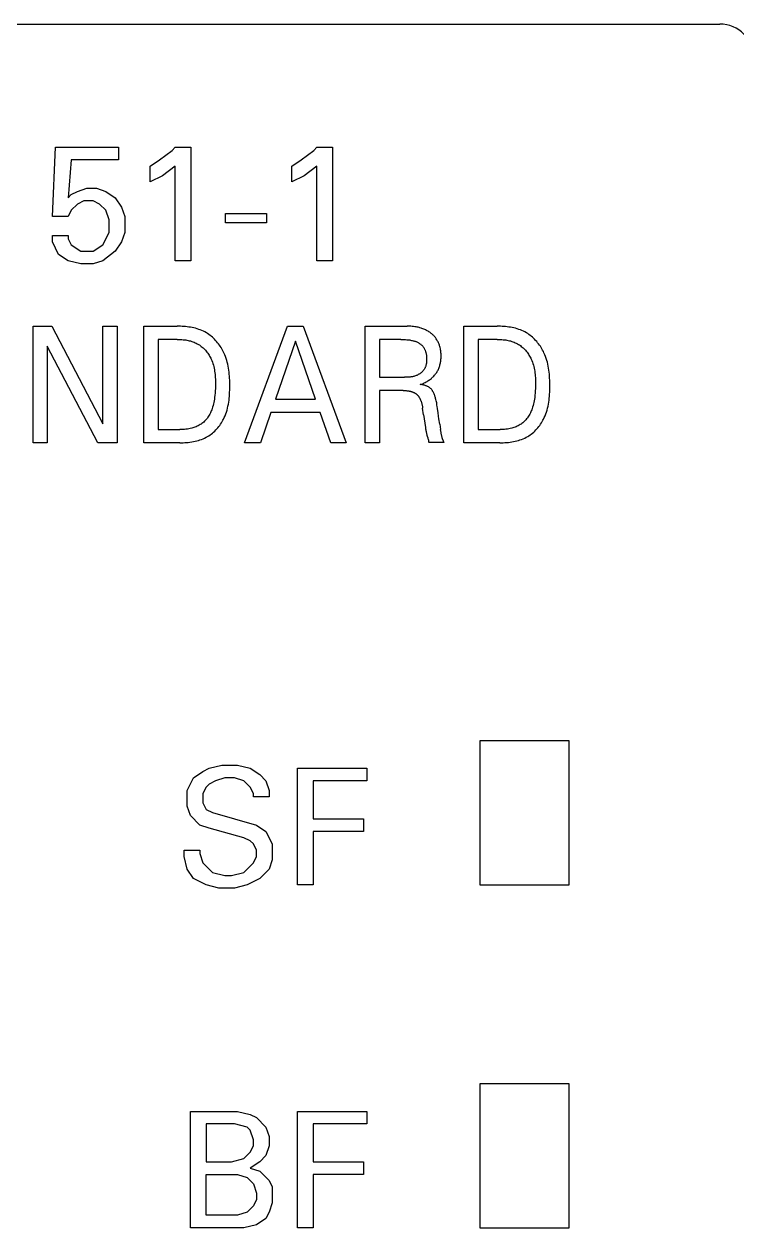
# Model space of a CAD drawing. Extents: x 10 to 879, y 6 to 221.
# Drawn here: x 622.99 to 630.59, y 180.8 to 193.62 of the extents above; entities that cross this region are included whole.
import ezdxf

# ---------------------------------------------------------------- set-up
doc = ezdxf.new("R2010")
doc.units = 0
doc.header["$LTSCALE"] = 5
doc.header["$MEASUREMENT"] = 0
doc.layers.get('0').update_dxf_attribs({"linetype": 'CONTINUOUS'})

msp = doc.modelspace()

# ---------------------------------------------------------------- linework, layer by layer
at = {"color": 7, "linetype": 'Continuous'}
for p, q in [((598.255, 193.624), (630.405, 193.624)), ((623.29, 191.573), (623.323, 192.312)), ((623.323, 192.312), (623.995, 192.312)), ((623.995, 192.312), (623.995, 192.177)), ((624.431, 192.177), (624.566, 192.278)), ((624.566, 192.278), (624.599, 192.312)), ((624.599, 192.312), (624.767, 192.312)), ((624.767, 192.312), (624.767, 191.103)), ((625.942, 192.177), (626.076, 192.278)), ((626.076, 192.278), (626.11, 192.312)), ((626.11, 192.312), (626.278, 192.312)), ((626.278, 192.312), (626.278, 191.103)), ((623.491, 192.177), (623.458, 191.774)), ((623.995, 192.177), (623.491, 192.177)), ((624.331, 192.11), (624.431, 192.177)), ((624.331, 191.942), (624.331, 192.11)), ((624.599, 192.11), (624.465, 192.009)), ((624.599, 191.103), (624.599, 192.11)), ((625.841, 192.11), (625.942, 192.177)), ((625.841, 191.942), (625.841, 192.11)), ((626.11, 192.11), (625.976, 192.009)), ((626.11, 191.103), (626.11, 192.11)), ((624.465, 192.009), (624.331, 191.942)), ((625.976, 192.009), (625.841, 191.942)), ((623.558, 191.842), (623.659, 191.875)), ((623.659, 191.875), (623.76, 191.875)), ((623.76, 191.875), (623.861, 191.842)), ((623.458, 191.774), (623.491, 191.808)), ((623.491, 191.808), (623.558, 191.842)), ((623.626, 191.741), (623.558, 191.707)), ((623.726, 191.741), (623.626, 191.741)), ((623.793, 191.707), (623.726, 191.741)), ((623.861, 191.842), (623.961, 191.774)), ((623.961, 191.774), (624.028, 191.674)), ((623.491, 191.64), (623.458, 191.573)), ((623.558, 191.707), (623.491, 191.64)), ((623.861, 191.64), (623.793, 191.707)), ((623.894, 191.539), (623.861, 191.64)), ((624.028, 191.674), (624.062, 191.573)), ((625.136, 191.506), (625.136, 191.607)), ((625.136, 191.607), (625.573, 191.607)), ((625.573, 191.607), (625.573, 191.506)), ((623.458, 191.573), (623.29, 191.573)), ((623.894, 191.405), (623.894, 191.539)), ((624.062, 191.573), (624.062, 191.405)), ((625.573, 191.506), (625.136, 191.506)), ((623.29, 191.304), (623.29, 191.372)), ((623.29, 191.372), (623.458, 191.372)), ((623.458, 191.372), (623.458, 191.338)), ((623.458, 191.338), (623.491, 191.271)), ((623.827, 191.271), (623.894, 191.405)), ((624.062, 191.405), (624.028, 191.304)), ((623.357, 191.17), (623.29, 191.304)), ((623.491, 191.271), (623.592, 191.204)), ((623.592, 191.204), (623.726, 191.204)), ((623.726, 191.204), (623.827, 191.271)), ((623.961, 191.204), (623.827, 191.103)), ((624.028, 191.304), (623.961, 191.204)), ((623.458, 191.103), (623.357, 191.17)), ((623.592, 191.069), (623.458, 191.103)), ((623.827, 191.103), (623.726, 191.069)), ((624.767, 191.103), (624.599, 191.103)), ((626.278, 191.103), (626.11, 191.103)), ((623.726, 191.069), (623.592, 191.069)), ((623.084, 189.164), (623.084, 190.406)), ((623.084, 190.406), (623.283, 190.406)), ((623.283, 190.406), (623.829, 189.364)), ((623.829, 189.364), (623.829, 190.406)), ((623.829, 190.406), (623.981, 190.406)), ((623.981, 190.406), (623.981, 189.164)), ((624.265, 189.164), (624.265, 190.406)), ((624.265, 190.406), (624.619, 190.406)), ((624.637, 190.406), (624.619, 190.406)), ((624.655, 190.405), (624.637, 190.406)), ((624.673, 190.404), (624.655, 190.405)), ((624.691, 190.403), (624.673, 190.404)), ((624.709, 190.402), (624.691, 190.403)), ((624.727, 190.4), (624.709, 190.402)), ((624.745, 190.397), (624.727, 190.4)), ((624.763, 190.394), (624.745, 190.397)), ((624.781, 190.391), (624.763, 190.394)), ((624.798, 190.387), (624.781, 190.391)), ((624.816, 190.383), (624.798, 190.387)), ((624.833, 190.378), (624.816, 190.383)), ((624.85, 190.372), (624.833, 190.378)), ((624.867, 190.366), (624.85, 190.372)), ((624.884, 190.359), (624.867, 190.366)), ((624.9, 190.352), (624.884, 190.359)), ((624.916, 190.344), (624.9, 190.352)), ((624.932, 190.335), (624.916, 190.344)), ((624.945, 190.327), (624.932, 190.335)), ((624.958, 190.318), (624.945, 190.327)), ((624.971, 190.308), (624.958, 190.318)), ((624.984, 190.298), (624.971, 190.308)), ((625.338, 189.164), (625.796, 190.406)), ((625.796, 190.406), (625.964, 190.406)), ((625.964, 190.406), (626.423, 189.164)), ((626.625, 189.164), (626.625, 190.406)), ((626.625, 190.406), (627.071, 190.406)), ((627.084, 190.406), (627.071, 190.406)), ((627.098, 190.405), (627.084, 190.406)), ((627.112, 190.405), (627.098, 190.405)), ((627.126, 190.403), (627.112, 190.405)), ((627.14, 190.402), (627.126, 190.403)), ((627.153, 190.4), (627.14, 190.402)), ((627.167, 190.398), (627.153, 190.4)), ((627.178, 190.396), (627.167, 190.398)), ((627.188, 190.394), (627.178, 190.396)), ((627.199, 190.391), (627.188, 190.394)), ((627.209, 190.388), (627.199, 190.391)), ((627.22, 190.385), (627.209, 190.388)), ((627.23, 190.382), (627.22, 190.385)), ((627.24, 190.378), (627.23, 190.382)), ((627.25, 190.374), (627.24, 190.378)), ((627.26, 190.37), (627.25, 190.374)), ((627.269, 190.366), (627.26, 190.37)), ((627.278, 190.361), (627.269, 190.366)), ((627.287, 190.357), (627.278, 190.361)), ((627.296, 190.352), (627.287, 190.357)), ((627.304, 190.346), (627.296, 190.352)), ((627.313, 190.341), (627.304, 190.346)), ((627.321, 190.335), (627.313, 190.341)), ((627.328, 190.329), (627.321, 190.335)), ((627.335, 190.323), (627.328, 190.329)), ((627.342, 190.317), (627.335, 190.323)), ((627.348, 190.311), (627.342, 190.317)), ((627.355, 190.305), (627.348, 190.311)), ((627.361, 190.298), (627.355, 190.305)), ((627.677, 189.164), (627.677, 190.406)), ((627.677, 190.406), (628.031, 190.406)), ((628.049, 190.406), (628.031, 190.406)), ((628.067, 190.405), (628.049, 190.406)), ((628.085, 190.404), (628.067, 190.405)), ((628.103, 190.403), (628.085, 190.404)), ((628.121, 190.402), (628.103, 190.403)), ((628.139, 190.4), (628.121, 190.402)), ((628.157, 190.397), (628.139, 190.4)), ((628.175, 190.394), (628.157, 190.397)), ((628.193, 190.391), (628.175, 190.394)), ((628.21, 190.387), (628.193, 190.391)), ((628.228, 190.383), (628.21, 190.387)), ((628.245, 190.378), (628.228, 190.383)), ((628.262, 190.372), (628.245, 190.378)), ((628.279, 190.366), (628.262, 190.372)), ((628.296, 190.359), (628.279, 190.366)), ((628.312, 190.352), (628.296, 190.359)), ((628.328, 190.344), (628.312, 190.352)), ((628.343, 190.335), (628.328, 190.344)), ((628.357, 190.327), (628.343, 190.335)), ((628.37, 190.318), (628.357, 190.327)), ((628.383, 190.308), (628.37, 190.318)), ((628.395, 190.298), (628.383, 190.308)), ((623.236, 190.194), (623.236, 189.164)), ((623.776, 189.164), (623.236, 190.194)), ((624.418, 190.265), (624.418, 189.305)), ((624.619, 190.265), (624.418, 190.265)), ((624.619, 190.265), (624.632, 190.265)), ((624.632, 190.265), (624.645, 190.265)), ((624.645, 190.265), (624.658, 190.264)), ((624.658, 190.264), (624.671, 190.263)), ((624.671, 190.263), (624.685, 190.262)), ((624.685, 190.262), (624.698, 190.26)), ((624.698, 190.26), (624.711, 190.259)), ((624.711, 190.259), (624.724, 190.256)), ((624.724, 190.256), (624.737, 190.254)), ((624.737, 190.254), (624.75, 190.251)), ((624.75, 190.251), (624.763, 190.248)), ((624.763, 190.248), (624.775, 190.244)), ((624.775, 190.244), (624.788, 190.24)), ((624.788, 190.24), (624.8, 190.235)), ((624.8, 190.235), (624.812, 190.23)), ((624.812, 190.23), (624.824, 190.225)), ((624.824, 190.225), (624.835, 190.219)), ((624.835, 190.219), (624.847, 190.212)), ((624.847, 190.212), (624.857, 190.206)), ((624.857, 190.206), (624.867, 190.199)), ((624.867, 190.199), (624.877, 190.191)), ((624.877, 190.191), (624.887, 190.183)), ((624.887, 190.183), (624.896, 190.175)), ((624.896, 190.175), (624.905, 190.167)), ((624.996, 190.288), (624.984, 190.298)), ((625.008, 190.277), (624.996, 190.288)), ((625.019, 190.266), (625.008, 190.277)), ((625.03, 190.255), (625.019, 190.266)), ((625.041, 190.243), (625.03, 190.255)), ((625.051, 190.23), (625.041, 190.243)), ((625.061, 190.218), (625.051, 190.23)), ((625.071, 190.205), (625.061, 190.218)), ((625.08, 190.192), (625.071, 190.205)), ((625.089, 190.178), (625.08, 190.192)), ((625.097, 190.164), (625.089, 190.178)), ((625.881, 190.246), (625.667, 189.629)), ((626.096, 189.629), (625.881, 190.246)), ((626.778, 190.265), (626.778, 189.861)), ((627.004, 190.265), (626.778, 190.265)), ((627.004, 190.265), (627.017, 190.265)), ((627.017, 190.265), (627.03, 190.265)), ((627.03, 190.265), (627.043, 190.264)), ((627.043, 190.264), (627.056, 190.263)), ((627.056, 190.263), (627.069, 190.262)), ((627.069, 190.262), (627.082, 190.261)), ((627.082, 190.261), (627.091, 190.26)), ((627.091, 190.26), (627.1, 190.259)), ((627.1, 190.259), (627.109, 190.257)), ((627.109, 190.257), (627.118, 190.255)), ((627.118, 190.255), (627.127, 190.254)), ((627.127, 190.254), (627.136, 190.251)), ((627.136, 190.251), (627.145, 190.249)), ((627.145, 190.249), (627.152, 190.247)), ((627.152, 190.247), (627.158, 190.245)), ((627.158, 190.245), (627.164, 190.243)), ((627.164, 190.243), (627.17, 190.241)), ((627.17, 190.241), (627.176, 190.238)), ((627.176, 190.238), (627.182, 190.235)), ((627.182, 190.235), (627.188, 190.232)), ((627.188, 190.232), (627.194, 190.229)), ((627.194, 190.229), (627.199, 190.226)), ((627.199, 190.226), (627.204, 190.223)), ((627.204, 190.223), (627.209, 190.219)), ((627.209, 190.219), (627.213, 190.216)), ((627.213, 190.216), (627.218, 190.212)), ((627.218, 190.212), (627.222, 190.208)), ((627.222, 190.208), (627.227, 190.205)), ((627.227, 190.205), (627.231, 190.2)), ((627.231, 190.2), (627.235, 190.196)), ((627.235, 190.196), (627.238, 190.192)), ((627.238, 190.192), (627.242, 190.187)), ((627.242, 190.187), (627.246, 190.182)), ((627.246, 190.182), (627.249, 190.177)), ((627.249, 190.177), (627.252, 190.172)), ((627.367, 190.292), (627.361, 190.298)), ((627.373, 190.285), (627.367, 190.292)), ((627.378, 190.277), (627.373, 190.285)), ((627.383, 190.27), (627.378, 190.277)), ((627.388, 190.262), (627.383, 190.27)), ((627.393, 190.255), (627.388, 190.262)), ((627.397, 190.247), (627.393, 190.255)), ((627.402, 190.239), (627.397, 190.247)), ((627.406, 190.23), (627.402, 190.239)), ((627.409, 190.222), (627.406, 190.23)), ((627.412, 190.213), (627.409, 190.222)), ((627.416, 190.205), (627.412, 190.213)), ((627.418, 190.196), (627.416, 190.205)), ((627.421, 190.188), (627.418, 190.196)), ((627.424, 190.177), (627.421, 190.188)), ((627.426, 190.166), (627.424, 190.177)), ((627.83, 190.265), (627.83, 189.305)), ((628.031, 190.265), (627.83, 190.265)), ((628.031, 190.265), (628.044, 190.265)), ((628.044, 190.265), (628.057, 190.265)), ((628.057, 190.265), (628.07, 190.264)), ((628.07, 190.264), (628.083, 190.263)), ((628.083, 190.263), (628.096, 190.262)), ((628.096, 190.262), (628.11, 190.26)), ((628.11, 190.26), (628.123, 190.259)), ((628.123, 190.259), (628.136, 190.256)), ((628.136, 190.256), (628.149, 190.254)), ((628.149, 190.254), (628.162, 190.251)), ((628.162, 190.251), (628.174, 190.248)), ((628.174, 190.248), (628.187, 190.244)), ((628.187, 190.244), (628.199, 190.24)), ((628.199, 190.24), (628.212, 190.235)), ((628.212, 190.235), (628.224, 190.23)), ((628.224, 190.23), (628.235, 190.225)), ((628.235, 190.225), (628.247, 190.219)), ((628.247, 190.219), (628.258, 190.212)), ((628.258, 190.212), (628.269, 190.206)), ((628.269, 190.206), (628.279, 190.199)), ((628.279, 190.199), (628.289, 190.191)), ((628.289, 190.191), (628.299, 190.183)), ((628.299, 190.183), (628.308, 190.175)), ((628.308, 190.175), (628.317, 190.167)), ((628.407, 190.288), (628.395, 190.298)), ((628.419, 190.277), (628.407, 190.288)), ((628.431, 190.266), (628.419, 190.277)), ((628.442, 190.255), (628.431, 190.266)), ((628.453, 190.243), (628.442, 190.255)), ((628.463, 190.23), (628.453, 190.243)), ((628.473, 190.218), (628.463, 190.23)), ((628.482, 190.205), (628.473, 190.218)), ((628.492, 190.192), (628.482, 190.205)), ((628.5, 190.178), (628.492, 190.192)), ((628.509, 190.164), (628.5, 190.178)), ((624.905, 190.167), (624.914, 190.158)), ((624.914, 190.158), (624.922, 190.149)), ((624.922, 190.149), (624.93, 190.139)), ((624.93, 190.139), (624.938, 190.129)), ((624.938, 190.129), (624.946, 190.119)), ((624.946, 190.119), (624.953, 190.109)), ((624.953, 190.109), (624.96, 190.098)), ((624.96, 190.098), (624.966, 190.087)), ((624.966, 190.087), (624.972, 190.077)), ((624.972, 190.077), (624.978, 190.065)), ((624.978, 190.065), (624.983, 190.054)), ((624.983, 190.054), (624.99, 190.039)), ((625.105, 190.15), (625.097, 190.164)), ((625.112, 190.136), (625.105, 190.15)), ((625.119, 190.122), (625.112, 190.136)), ((625.128, 190.102), (625.119, 190.122)), ((625.136, 190.083), (625.128, 190.102)), ((625.143, 190.063), (625.136, 190.083)), ((625.149, 190.042), (625.143, 190.063)), ((627.252, 190.172), (627.255, 190.167)), ((627.255, 190.167), (627.258, 190.162)), ((627.258, 190.162), (627.26, 190.156)), ((627.26, 190.156), (627.263, 190.151)), ((627.263, 190.151), (627.265, 190.145)), ((627.265, 190.145), (627.267, 190.14)), ((627.267, 190.14), (627.269, 190.134)), ((627.269, 190.134), (627.271, 190.128)), ((627.271, 190.128), (627.273, 190.121)), ((627.273, 190.121), (627.275, 190.114)), ((627.275, 190.114), (627.276, 190.106)), ((627.276, 190.106), (627.277, 190.099)), ((627.277, 190.099), (627.278, 190.091)), ((627.278, 190.091), (627.279, 190.084)), ((627.279, 190.084), (627.28, 190.076)), ((627.28, 190.076), (627.28, 190.068)), ((627.28, 190.068), (627.28, 190.061)), ((627.28, 190.061), (627.28, 190.053)), ((627.28, 190.053), (627.28, 190.047)), ((627.428, 190.155), (627.426, 190.166)), ((627.43, 190.143), (627.428, 190.155)), ((627.431, 190.132), (627.43, 190.143)), ((627.432, 190.121), (627.431, 190.132)), ((627.431, 190.045), (627.432, 190.056)), ((627.433, 190.11), (627.432, 190.121)), ((627.432, 190.056), (627.433, 190.066)), ((627.433, 190.099), (627.433, 190.11)), ((627.433, 190.087), (627.433, 190.099)), ((627.433, 190.077), (627.433, 190.087)), ((627.433, 190.066), (627.433, 190.077)), ((628.317, 190.167), (628.326, 190.158)), ((628.326, 190.158), (628.334, 190.149)), ((628.334, 190.149), (628.342, 190.139)), ((628.342, 190.139), (628.35, 190.129)), ((628.35, 190.129), (628.357, 190.119)), ((628.357, 190.119), (628.365, 190.109)), ((628.365, 190.109), (628.371, 190.098)), ((628.371, 190.098), (628.378, 190.087)), ((628.378, 190.087), (628.384, 190.077)), ((628.384, 190.077), (628.39, 190.065)), ((628.39, 190.065), (628.395, 190.054)), ((628.395, 190.054), (628.402, 190.039)), ((628.516, 190.15), (628.509, 190.164)), ((628.524, 190.136), (628.516, 190.15)), ((628.531, 190.122), (628.524, 190.136)), ((628.54, 190.102), (628.531, 190.122)), ((628.547, 190.083), (628.54, 190.102)), ((628.554, 190.063), (628.547, 190.083)), ((628.561, 190.042), (628.554, 190.063)), ((624.99, 190.039), (624.996, 190.023)), ((624.996, 190.023), (625.001, 190.007)), ((625.001, 190.007), (625.006, 189.991)), ((625.006, 189.991), (625.01, 189.975)), ((625.01, 189.975), (625.014, 189.958)), ((625.014, 189.958), (625.017, 189.942)), ((625.017, 189.942), (625.02, 189.925)), ((625.02, 189.925), (625.022, 189.909)), ((625.155, 190.022), (625.149, 190.042)), ((625.16, 190.001), (625.155, 190.022)), ((625.164, 189.981), (625.16, 190.001)), ((625.168, 189.96), (625.164, 189.981)), ((625.171, 189.939), (625.168, 189.96)), ((625.174, 189.917), (625.171, 189.939)), ((627.233, 189.92), (627.229, 189.916)), ((627.237, 189.924), (627.233, 189.92)), ((627.241, 189.928), (627.237, 189.924)), ((627.244, 189.933), (627.241, 189.928)), ((627.248, 189.937), (627.244, 189.933)), ((627.251, 189.942), (627.248, 189.937)), ((627.254, 189.946), (627.251, 189.942)), ((627.257, 189.952), (627.254, 189.946)), ((627.26, 189.957), (627.257, 189.952)), ((627.263, 189.962), (627.26, 189.957)), ((627.265, 189.968), (627.263, 189.962)), ((627.268, 189.974), (627.265, 189.968)), ((627.27, 189.979), (627.268, 189.974)), ((627.271, 189.985), (627.27, 189.979)), ((627.273, 189.991), (627.271, 189.985)), ((627.275, 189.997), (627.273, 189.991)), ((627.276, 190.003), (627.275, 189.997)), ((627.277, 190.009), (627.276, 190.003)), ((627.278, 190.016), (627.277, 190.009)), ((627.279, 190.022), (627.278, 190.016)), ((627.28, 190.034), (627.279, 190.028)), ((627.279, 190.028), (627.279, 190.022)), ((627.28, 190.047), (627.28, 190.04)), ((627.28, 190.04), (627.28, 190.034)), ((627.387, 189.914), (627.392, 189.922)), ((627.392, 189.922), (627.397, 189.93)), ((627.397, 189.93), (627.402, 189.939)), ((627.402, 189.939), (627.406, 189.948)), ((627.406, 189.948), (627.41, 189.956)), ((627.41, 189.956), (627.413, 189.965)), ((627.413, 189.965), (627.416, 189.975)), ((627.416, 189.975), (627.419, 189.984)), ((627.419, 189.984), (627.422, 189.993)), ((627.422, 189.993), (627.424, 190.003)), ((627.424, 190.003), (627.427, 190.014)), ((627.427, 190.014), (627.428, 190.024)), ((627.428, 190.024), (627.43, 190.034)), ((627.43, 190.034), (627.431, 190.045)), ((628.402, 190.039), (628.408, 190.023)), ((628.408, 190.023), (628.413, 190.007)), ((628.413, 190.007), (628.418, 189.991)), ((628.418, 189.991), (628.422, 189.975)), ((628.422, 189.975), (628.426, 189.958)), ((628.426, 189.958), (628.429, 189.942)), ((628.429, 189.942), (628.432, 189.925)), ((628.432, 189.925), (628.434, 189.909)), ((628.567, 190.022), (628.561, 190.042)), ((628.572, 190.001), (628.567, 190.022)), ((628.576, 189.981), (628.572, 190.001)), ((628.58, 189.96), (628.576, 189.981)), ((628.583, 189.939), (628.58, 189.96)), ((628.586, 189.917), (628.583, 189.939)), ((625.022, 189.909), (625.024, 189.892)), ((625.024, 189.892), (625.026, 189.875)), ((625.026, 189.875), (625.027, 189.858)), ((625.027, 189.858), (625.028, 189.841)), ((625.028, 189.841), (625.028, 189.824)), ((625.028, 189.824), (625.029, 189.807)), ((625.029, 189.807), (625.029, 189.791)), ((625.029, 189.791), (625.029, 189.766)), ((625.176, 189.896), (625.174, 189.917)), ((625.178, 189.875), (625.176, 189.896)), ((625.179, 189.853), (625.178, 189.875)), ((625.181, 189.832), (625.179, 189.853)), ((625.181, 189.81), (625.181, 189.832)), ((625.182, 189.788), (625.181, 189.81)), ((626.778, 189.861), (627.044, 189.861)), ((627.053, 189.861), (627.044, 189.861)), ((627.061, 189.861), (627.053, 189.861)), ((627.069, 189.861), (627.061, 189.861)), ((627.078, 189.862), (627.069, 189.861)), ((627.086, 189.862), (627.078, 189.862)), ((627.094, 189.863), (627.086, 189.862)), ((627.103, 189.864), (627.094, 189.863)), ((627.111, 189.865), (627.103, 189.864)), ((627.119, 189.866), (627.111, 189.865)), ((627.128, 189.868), (627.119, 189.866)), ((627.136, 189.869), (627.128, 189.868)), ((627.144, 189.871), (627.136, 189.869)), ((627.152, 189.874), (627.144, 189.871)), ((627.16, 189.876), (627.152, 189.874)), ((627.168, 189.879), (627.16, 189.876)), ((627.176, 189.882), (627.168, 189.879)), ((627.181, 189.885), (627.176, 189.882)), ((627.186, 189.887), (627.181, 189.885)), ((627.191, 189.89), (627.186, 189.887)), ((627.196, 189.893), (627.191, 189.89)), ((627.201, 189.896), (627.196, 189.893)), ((627.206, 189.899), (627.201, 189.896)), ((627.211, 189.902), (627.206, 189.899)), ((627.215, 189.905), (627.211, 189.902)), ((627.22, 189.909), (627.215, 189.905)), ((627.224, 189.912), (627.22, 189.909)), ((627.223, 189.789), (627.234, 189.793)), ((627.229, 189.916), (627.224, 189.912)), ((627.234, 189.793), (627.245, 189.797)), ((627.245, 189.797), (627.255, 189.802)), ((627.255, 189.802), (627.265, 189.807)), ((627.265, 189.807), (627.275, 189.812)), ((627.275, 189.812), (627.285, 189.818)), ((627.285, 189.818), (627.294, 189.823)), ((627.294, 189.823), (627.304, 189.829)), ((627.304, 189.829), (627.312, 189.835)), ((627.312, 189.835), (627.321, 189.842)), ((627.321, 189.842), (627.33, 189.849)), ((627.33, 189.849), (627.337, 189.855)), ((627.337, 189.855), (627.344, 189.862)), ((627.344, 189.862), (627.351, 189.868)), ((627.351, 189.868), (627.358, 189.875)), ((627.358, 189.875), (627.364, 189.883)), ((627.364, 189.883), (627.37, 189.89)), ((627.37, 189.89), (627.376, 189.898)), ((627.376, 189.898), (627.382, 189.905)), ((627.382, 189.905), (627.387, 189.914)), ((628.434, 189.909), (628.436, 189.892)), ((628.436, 189.892), (628.437, 189.875)), ((628.437, 189.875), (628.439, 189.858)), ((628.439, 189.858), (628.439, 189.841)), ((628.439, 189.841), (628.44, 189.824)), ((628.44, 189.824), (628.44, 189.807)), ((628.44, 189.807), (628.44, 189.791)), ((628.44, 189.791), (628.44, 189.766)), ((628.588, 189.896), (628.586, 189.917)), ((628.59, 189.875), (628.588, 189.896)), ((628.591, 189.853), (628.59, 189.875)), ((628.592, 189.832), (628.591, 189.853)), ((628.593, 189.81), (628.592, 189.832)), ((628.593, 189.788), (628.593, 189.81)), ((625.023, 189.67), (625.02, 189.646)), ((625.025, 189.694), (625.023, 189.67)), ((625.027, 189.718), (625.025, 189.694)), ((625.028, 189.742), (625.027, 189.718)), ((625.029, 189.766), (625.028, 189.742)), ((625.178, 189.659), (625.179, 189.68)), ((625.179, 189.68), (625.18, 189.702)), ((625.18, 189.702), (625.181, 189.723)), ((625.181, 189.745), (625.182, 189.767)), ((625.181, 189.723), (625.181, 189.745)), ((625.182, 189.767), (625.182, 189.788)), ((626.778, 189.72), (626.778, 189.164)), ((627.03, 189.72), (626.778, 189.72)), ((627.03, 189.72), (627.037, 189.72)), ((627.037, 189.72), (627.043, 189.72)), ((627.043, 189.72), (627.05, 189.72)), ((627.05, 189.72), (627.056, 189.719)), ((627.056, 189.719), (627.063, 189.719)), ((627.063, 189.719), (627.069, 189.718)), ((627.069, 189.718), (627.076, 189.718)), ((627.076, 189.718), (627.083, 189.717)), ((627.083, 189.717), (627.089, 189.716)), ((627.089, 189.716), (627.094, 189.715)), ((627.094, 189.715), (627.099, 189.714)), ((627.099, 189.714), (627.104, 189.713)), ((627.104, 189.713), (627.108, 189.712)), ((627.108, 189.712), (627.113, 189.711)), ((627.113, 189.711), (627.118, 189.709)), ((627.118, 189.709), (627.123, 189.708)), ((627.123, 189.708), (627.128, 189.706)), ((627.128, 189.706), (627.132, 189.704)), ((627.132, 189.704), (627.137, 189.703)), ((627.137, 189.703), (627.14, 189.701)), ((627.14, 189.701), (627.144, 189.699)), ((627.144, 189.699), (627.147, 189.698)), ((627.147, 189.698), (627.151, 189.696)), ((627.151, 189.696), (627.154, 189.694)), ((627.154, 189.694), (627.158, 189.692)), ((627.158, 189.692), (627.161, 189.69)), ((627.161, 189.69), (627.164, 189.688)), ((627.164, 189.688), (627.167, 189.685)), ((627.167, 189.685), (627.171, 189.683)), ((627.171, 189.683), (627.174, 189.681)), ((627.174, 189.681), (627.177, 189.678)), ((627.177, 189.678), (627.18, 189.675)), ((627.18, 189.675), (627.183, 189.672)), ((627.183, 189.672), (627.185, 189.669)), ((627.185, 189.669), (627.188, 189.666)), ((627.188, 189.666), (627.191, 189.663)), ((627.191, 189.663), (627.193, 189.659)), ((627.212, 189.785), (627.223, 189.789)), ((627.221, 189.784), (627.212, 189.785)), ((627.231, 189.782), (627.221, 189.784)), ((627.24, 189.781), (627.231, 189.782)), ((627.249, 189.779), (627.24, 189.781)), ((627.258, 189.776), (627.249, 189.779)), ((627.264, 189.774), (627.258, 189.776)), ((627.27, 189.772), (627.264, 189.774)), ((627.276, 189.77), (627.27, 189.772)), ((627.283, 189.767), (627.276, 189.77)), ((627.289, 189.765), (627.283, 189.767)), ((627.294, 189.762), (627.289, 189.765)), ((627.299, 189.759), (627.294, 189.762)), ((627.304, 189.756), (627.299, 189.759)), ((627.309, 189.753), (627.304, 189.756)), ((627.314, 189.75), (627.309, 189.753)), ((627.318, 189.746), (627.314, 189.75)), ((627.322, 189.742), (627.318, 189.746)), ((627.327, 189.738), (627.322, 189.742)), ((627.331, 189.734), (627.327, 189.738)), ((627.334, 189.729), (627.331, 189.734)), ((627.338, 189.725), (627.334, 189.729)), ((627.341, 189.72), (627.338, 189.725)), ((627.344, 189.715), (627.341, 189.72)), ((627.347, 189.71), (627.344, 189.715)), ((627.35, 189.705), (627.347, 189.71)), ((627.353, 189.699), (627.35, 189.705)), ((627.357, 189.692), (627.353, 189.699)), ((627.36, 189.684), (627.357, 189.692)), ((627.364, 189.676), (627.36, 189.684)), ((627.366, 189.668), (627.364, 189.676)), ((627.369, 189.66), (627.366, 189.668)), ((628.434, 189.67), (628.432, 189.646)), ((628.437, 189.694), (628.434, 189.67)), ((628.438, 189.718), (628.437, 189.694)), ((628.44, 189.742), (628.438, 189.718)), ((628.44, 189.766), (628.44, 189.742)), ((628.589, 189.659), (628.591, 189.68)), ((628.591, 189.68), (628.592, 189.702)), ((628.592, 189.702), (628.593, 189.723)), ((628.593, 189.767), (628.593, 189.788)), ((628.593, 189.745), (628.593, 189.767)), ((628.593, 189.723), (628.593, 189.745)), ((624.998, 189.544), (624.993, 189.528)), ((625.003, 189.561), (624.998, 189.544)), ((625.007, 189.578), (625.003, 189.561)), ((625.011, 189.594), (625.007, 189.578)), ((625.014, 189.611), (625.011, 189.594)), ((625.017, 189.629), (625.014, 189.611)), ((625.02, 189.646), (625.017, 189.629)), ((625.158, 189.532), (625.162, 189.553)), ((625.162, 189.553), (625.167, 189.574)), ((625.167, 189.574), (625.17, 189.595)), ((625.17, 189.595), (625.173, 189.616)), ((625.173, 189.616), (625.176, 189.637)), ((625.176, 189.637), (625.178, 189.659)), ((625.667, 189.629), (626.096, 189.629)), ((627.193, 189.659), (627.196, 189.656)), ((627.196, 189.656), (627.198, 189.652)), ((627.198, 189.652), (627.2, 189.649)), ((627.2, 189.649), (627.202, 189.645)), ((627.202, 189.645), (627.205, 189.641)), ((627.205, 189.641), (627.208, 189.636)), ((627.208, 189.636), (627.21, 189.631)), ((627.21, 189.631), (627.212, 189.626)), ((627.212, 189.626), (627.214, 189.622)), ((627.214, 189.622), (627.216, 189.617)), ((627.216, 189.617), (627.218, 189.612)), ((627.218, 189.612), (627.22, 189.607)), ((627.22, 189.607), (627.222, 189.602)), ((627.222, 189.602), (627.224, 189.596)), ((627.224, 189.596), (627.226, 189.59)), ((627.226, 189.59), (627.227, 189.583)), ((627.227, 189.583), (627.229, 189.576)), ((627.229, 189.576), (627.231, 189.569)), ((627.231, 189.569), (627.232, 189.562)), ((627.232, 189.562), (627.234, 189.555)), ((627.234, 189.555), (627.235, 189.548)), ((627.235, 189.548), (627.236, 189.541)), ((627.236, 189.541), (627.237, 189.534)), ((627.372, 189.652), (627.369, 189.66)), ((627.374, 189.644), (627.372, 189.652)), ((627.376, 189.636), (627.374, 189.644)), ((627.379, 189.624), (627.376, 189.636)), ((627.382, 189.612), (627.379, 189.624)), ((627.384, 189.6), (627.382, 189.612)), ((627.387, 189.588), (627.384, 189.6)), ((627.389, 189.575), (627.387, 189.588)), ((627.39, 189.563), (627.389, 189.575)), ((627.392, 189.551), (627.39, 189.563)), ((627.395, 189.528), (627.392, 189.551)), ((628.41, 189.544), (628.405, 189.528)), ((628.415, 189.561), (628.41, 189.544)), ((628.419, 189.578), (628.415, 189.561)), ((628.423, 189.594), (628.419, 189.578)), ((628.426, 189.611), (628.423, 189.594)), ((628.429, 189.629), (628.426, 189.611)), ((628.432, 189.646), (628.429, 189.629)), ((628.569, 189.532), (628.574, 189.553)), ((628.574, 189.553), (628.578, 189.574)), ((628.578, 189.574), (628.582, 189.595)), ((628.582, 189.595), (628.585, 189.616)), ((628.585, 189.616), (628.587, 189.637)), ((628.587, 189.637), (628.589, 189.659)), ((624.927, 189.409), (624.919, 189.401)), ((624.935, 189.418), (624.927, 189.409)), ((624.942, 189.427), (624.935, 189.418)), ((624.949, 189.437), (624.942, 189.427)), ((624.956, 189.447), (624.949, 189.437)), ((624.962, 189.458), (624.956, 189.447)), ((624.968, 189.469), (624.962, 189.458)), ((624.974, 189.481), (624.968, 189.469)), ((624.979, 189.492), (624.974, 189.481)), ((624.984, 189.504), (624.979, 189.492)), ((624.989, 189.516), (624.984, 189.504)), ((624.993, 189.528), (624.989, 189.516)), ((625.108, 189.403), (625.115, 189.417)), ((625.115, 189.417), (625.122, 189.432)), ((625.122, 189.432), (625.131, 189.451)), ((625.131, 189.451), (625.139, 189.471)), ((625.139, 189.471), (625.146, 189.491)), ((625.146, 189.491), (625.152, 189.511)), ((625.152, 189.511), (625.158, 189.532)), ((625.618, 189.488), (625.507, 189.164)), ((626.144, 189.488), (625.618, 189.488)), ((626.257, 189.164), (626.144, 189.488)), ((627.247, 189.463), (627.237, 189.534)), ((627.247, 189.463), (627.249, 189.444)), ((627.249, 189.444), (627.264, 189.348)), ((627.402, 189.481), (627.395, 189.528)), ((627.406, 189.449), (627.402, 189.481)), ((627.411, 189.418), (627.406, 189.449)), ((627.419, 189.361), (627.411, 189.418)), ((628.339, 189.409), (628.331, 189.401)), ((628.346, 189.418), (628.339, 189.409)), ((628.354, 189.427), (628.346, 189.418)), ((628.36, 189.437), (628.354, 189.427)), ((628.367, 189.447), (628.36, 189.437)), ((628.374, 189.458), (628.367, 189.447)), ((628.38, 189.469), (628.374, 189.458)), ((628.386, 189.481), (628.38, 189.469)), ((628.391, 189.492), (628.386, 189.481)), ((628.396, 189.504), (628.391, 189.492)), ((628.401, 189.516), (628.396, 189.504)), ((628.405, 189.528), (628.401, 189.516)), ((628.52, 189.403), (628.527, 189.417)), ((628.527, 189.417), (628.534, 189.432)), ((628.534, 189.432), (628.543, 189.451)), ((628.543, 189.451), (628.551, 189.471)), ((628.551, 189.471), (628.558, 189.491)), ((628.558, 189.491), (628.564, 189.511)), ((628.564, 189.511), (628.569, 189.532)), ((624.418, 189.305), (624.65, 189.305)), ((624.666, 189.305), (624.65, 189.305)), ((624.682, 189.305), (624.666, 189.305)), ((624.697, 189.306), (624.682, 189.305)), ((624.713, 189.308), (624.697, 189.306)), ((624.729, 189.31), (624.713, 189.308)), ((624.744, 189.312), (624.729, 189.31)), ((624.76, 189.316), (624.744, 189.312)), ((624.775, 189.319), (624.76, 189.316)), ((624.787, 189.323), (624.775, 189.319)), ((624.799, 189.326), (624.787, 189.323)), ((624.81, 189.33), (624.799, 189.326)), ((624.822, 189.335), (624.81, 189.33)), ((624.833, 189.34), (624.822, 189.335)), ((624.844, 189.345), (624.833, 189.34)), ((624.854, 189.351), (624.844, 189.345)), ((624.865, 189.357), (624.854, 189.351)), ((624.875, 189.363), (624.865, 189.357)), ((624.884, 189.37), (624.875, 189.363)), ((624.894, 189.377), (624.884, 189.37)), ((624.903, 189.385), (624.894, 189.377)), ((624.911, 189.393), (624.903, 189.385)), ((624.919, 189.401), (624.911, 189.393)), ((624.997, 189.267), (625.009, 189.278)), ((625.009, 189.278), (625.021, 189.289)), ((625.021, 189.289), (625.032, 189.3)), ((625.032, 189.3), (625.043, 189.312)), ((625.043, 189.312), (625.054, 189.324)), ((625.054, 189.324), (625.064, 189.336)), ((625.064, 189.336), (625.074, 189.349)), ((625.074, 189.349), (625.083, 189.362)), ((625.083, 189.362), (625.092, 189.376)), ((625.092, 189.376), (625.1, 189.389)), ((625.1, 189.389), (625.108, 189.403)), ((627.264, 189.348), (627.267, 189.33)), ((627.267, 189.33), (627.269, 189.312)), ((627.269, 189.312), (627.271, 189.303)), ((627.271, 189.303), (627.272, 189.294)), ((627.272, 189.294), (627.274, 189.285)), ((627.274, 189.285), (627.275, 189.277)), ((627.419, 189.361), (627.428, 189.306)), ((627.429, 189.299), (627.428, 189.306)), ((627.43, 189.292), (627.429, 189.299)), ((627.432, 189.284), (627.43, 189.292)), ((627.433, 189.277), (627.432, 189.284)), ((627.83, 189.305), (628.062, 189.305)), ((628.078, 189.305), (628.062, 189.305)), ((628.093, 189.305), (628.078, 189.305)), ((628.109, 189.306), (628.093, 189.305)), ((628.125, 189.308), (628.109, 189.306)), ((628.141, 189.31), (628.125, 189.308)), ((628.156, 189.312), (628.141, 189.31)), ((628.172, 189.316), (628.156, 189.312)), ((628.187, 189.319), (628.172, 189.316)), ((628.199, 189.323), (628.187, 189.319)), ((628.21, 189.326), (628.199, 189.323)), ((628.222, 189.33), (628.21, 189.326)), ((628.233, 189.335), (628.222, 189.33)), ((628.244, 189.34), (628.233, 189.335)), ((628.255, 189.345), (628.244, 189.34)), ((628.266, 189.351), (628.255, 189.345)), ((628.277, 189.357), (628.266, 189.351)), ((628.287, 189.363), (628.277, 189.357)), ((628.296, 189.37), (628.287, 189.363)), ((628.305, 189.377), (628.296, 189.37)), ((628.314, 189.385), (628.305, 189.377)), ((628.323, 189.393), (628.314, 189.385)), ((628.331, 189.401), (628.323, 189.393)), ((628.409, 189.267), (628.421, 189.278)), ((628.421, 189.278), (628.432, 189.289)), ((628.432, 189.289), (628.444, 189.3)), ((628.444, 189.3), (628.455, 189.312)), ((628.455, 189.312), (628.465, 189.324)), ((628.465, 189.324), (628.475, 189.336)), ((628.475, 189.336), (628.485, 189.349)), ((628.485, 189.349), (628.495, 189.362)), ((628.495, 189.362), (628.503, 189.376)), ((628.503, 189.376), (628.512, 189.389)), ((628.512, 189.389), (628.52, 189.403)), ((623.236, 189.164), (623.084, 189.164)), ((623.981, 189.164), (623.776, 189.164)), ((624.649, 189.164), (624.265, 189.164)), ((624.649, 189.164), (624.667, 189.164)), ((624.667, 189.164), (624.685, 189.164)), ((624.685, 189.164), (624.703, 189.165)), ((624.703, 189.165), (624.721, 189.167)), ((624.721, 189.167), (624.739, 189.168)), ((624.739, 189.168), (624.757, 189.17)), ((624.757, 189.17), (624.775, 189.173)), ((624.775, 189.173), (624.793, 189.176)), ((624.793, 189.176), (624.811, 189.18)), ((624.811, 189.18), (624.829, 189.184)), ((624.829, 189.184), (624.846, 189.189)), ((624.846, 189.189), (624.863, 189.194)), ((624.863, 189.194), (624.88, 189.2)), ((624.88, 189.2), (624.897, 189.207)), ((624.897, 189.207), (624.913, 189.214)), ((624.913, 189.214), (624.929, 189.222)), ((624.929, 189.222), (624.945, 189.231)), ((624.945, 189.231), (624.958, 189.239)), ((624.958, 189.239), (624.972, 189.248)), ((624.972, 189.248), (624.984, 189.257)), ((624.984, 189.257), (624.997, 189.267)), ((625.507, 189.164), (625.338, 189.164)), ((626.423, 189.164), (626.257, 189.164)), ((626.778, 189.164), (626.625, 189.164)), ((627.275, 189.277), (627.277, 189.268)), ((627.277, 189.268), (627.279, 189.259)), ((627.279, 189.259), (627.281, 189.251)), ((627.281, 189.251), (627.283, 189.243)), ((627.283, 189.243), (627.285, 189.238)), ((627.285, 189.238), (627.286, 189.234)), ((627.286, 189.234), (627.291, 189.217)), ((627.291, 189.217), (627.293, 189.212)), ((627.293, 189.212), (627.294, 189.208)), ((627.294, 189.208), (627.295, 189.204)), ((627.295, 189.204), (627.296, 189.199)), ((627.296, 189.199), (627.298, 189.195)), ((627.298, 189.195), (627.299, 189.19)), ((627.299, 189.19), (627.3, 189.185)), ((627.3, 189.185), (627.301, 189.18)), ((627.301, 189.18), (627.301, 189.175)), ((627.301, 189.175), (627.302, 189.17)), ((627.302, 189.17), (627.303, 189.165)), ((627.465, 189.165), (627.303, 189.165)), ((627.435, 189.27), (627.433, 189.277)), ((627.44, 189.244), (627.435, 189.27)), ((627.441, 189.236), (627.44, 189.244)), ((627.442, 189.233), (627.441, 189.236)), ((627.443, 189.229), (627.442, 189.233)), ((627.444, 189.225), (627.443, 189.229)), ((627.445, 189.222), (627.444, 189.225)), ((627.446, 189.218), (627.445, 189.222)), ((627.447, 189.214), (627.446, 189.218)), ((627.448, 189.211), (627.447, 189.214)), ((627.449, 189.207), (627.448, 189.211)), ((627.45, 189.204), (627.449, 189.207)), ((627.451, 189.2), (627.45, 189.204)), ((627.452, 189.198), (627.451, 189.2)), ((627.453, 189.197), (627.452, 189.198)), ((627.454, 189.195), (627.453, 189.197)), ((627.455, 189.193), (627.454, 189.195)), ((627.457, 189.187), (627.455, 189.193)), ((627.458, 189.185), (627.457, 189.187)), ((627.459, 189.184), (627.458, 189.185)), ((627.46, 189.182), (627.459, 189.184)), ((627.46, 189.18), (627.46, 189.182)), ((627.461, 189.178), (627.46, 189.18)), ((627.462, 189.176), (627.461, 189.178)), ((627.463, 189.174), (627.462, 189.176)), ((627.463, 189.171), (627.463, 189.174)), ((627.464, 189.169), (627.463, 189.171)), ((627.465, 189.167), (627.464, 189.169)), ((627.465, 189.165), (627.465, 189.167)), ((628.061, 189.164), (627.677, 189.164)), ((628.061, 189.164), (628.079, 189.164)), ((628.079, 189.164), (628.097, 189.164)), ((628.097, 189.164), (628.115, 189.165)), ((628.115, 189.165), (628.133, 189.167)), ((628.133, 189.167), (628.151, 189.168)), ((628.151, 189.168), (628.169, 189.17)), ((628.169, 189.17), (628.187, 189.173)), ((628.187, 189.173), (628.205, 189.176)), ((628.205, 189.176), (628.223, 189.18)), ((628.223, 189.18), (628.24, 189.184)), ((628.24, 189.184), (628.258, 189.189)), ((628.258, 189.189), (628.275, 189.194)), ((628.275, 189.194), (628.292, 189.2)), ((628.292, 189.2), (628.309, 189.207)), ((628.309, 189.207), (628.325, 189.214)), ((628.325, 189.214), (628.341, 189.222)), ((628.341, 189.222), (628.357, 189.231)), ((628.357, 189.231), (628.37, 189.239)), ((628.37, 189.239), (628.383, 189.248)), ((628.383, 189.248), (628.396, 189.257)), ((628.396, 189.257), (628.409, 189.267)), ((627.848, 185.988), (627.848, 184.454)), ((628.798, 185.988), (627.848, 185.988)), ((628.798, 184.454), (628.798, 185.988)), ((624.895, 185.662), (624.963, 185.696)), ((624.963, 185.696), (625.097, 185.729)), ((625.097, 185.729), (625.265, 185.729)), ((625.265, 185.729), (625.399, 185.696)), ((625.399, 185.696), (625.5, 185.629)), ((625.903, 184.454), (625.903, 185.696)), ((625.903, 185.696), (626.641, 185.696)), ((626.641, 185.696), (626.641, 185.562)), ((624.728, 185.461), (624.795, 185.595)), ((624.795, 185.595), (624.895, 185.662)), ((625.03, 185.562), (624.963, 185.528)), ((625.13, 185.595), (625.03, 185.562)), ((625.231, 185.595), (625.13, 185.595)), ((625.332, 185.562), (625.231, 185.595)), ((625.399, 185.494), (625.332, 185.562)), ((625.5, 185.629), (625.567, 185.562)), ((625.567, 185.562), (625.6, 185.461)), ((626.07, 185.562), (626.07, 185.159)), ((626.641, 185.562), (626.07, 185.562)), ((624.728, 185.293), (624.728, 185.461)), ((624.929, 185.494), (624.895, 185.427)), ((624.963, 185.528), (624.929, 185.494)), ((625.433, 185.427), (625.399, 185.494)), ((625.6, 185.461), (625.6, 185.394)), ((624.895, 185.427), (624.895, 185.327)), ((624.895, 185.327), (624.929, 185.259)), ((625.433, 185.394), (625.433, 185.427)), ((625.6, 185.394), (625.433, 185.394)), ((624.761, 185.192), (624.728, 185.293)), ((624.862, 185.092), (624.761, 185.192)), ((624.929, 185.259), (624.996, 185.226)), ((624.996, 185.226), (625.466, 185.092)), ((624.963, 185.058), (624.862, 185.092)), ((625.332, 184.957), (624.963, 185.058)), ((625.466, 185.092), (625.567, 185.024)), ((626.07, 185.159), (626.608, 185.159)), ((626.608, 185.159), (626.608, 185.024)), ((625.399, 184.924), (625.332, 184.957)), ((625.433, 184.89), (625.399, 184.924)), ((625.567, 185.024), (625.634, 184.89)), ((626.07, 185.024), (626.07, 184.454)), ((626.608, 185.024), (626.07, 185.024)), ((624.694, 184.756), (624.694, 184.823)), ((624.694, 184.823), (624.862, 184.823)), ((624.862, 184.823), (624.862, 184.789)), ((624.862, 184.789), (624.895, 184.689)), ((625.466, 184.823), (625.433, 184.89)), ((625.466, 184.756), (625.466, 184.823)), ((625.634, 184.89), (625.634, 184.722)), ((624.728, 184.622), (624.694, 184.756)), ((624.895, 184.689), (624.996, 184.588)), ((625.332, 184.588), (625.433, 184.689)), ((625.433, 184.689), (625.466, 184.756)), ((625.634, 184.722), (625.6, 184.622)), ((624.795, 184.521), (624.728, 184.622)), ((624.996, 184.588), (625.13, 184.554)), ((625.13, 184.554), (625.198, 184.554)), ((625.198, 184.554), (625.332, 184.588)), ((625.6, 184.622), (625.5, 184.521)), ((624.929, 184.454), (624.795, 184.521)), ((625.063, 184.42), (624.929, 184.454)), ((625.231, 184.42), (625.063, 184.42)), ((625.365, 184.454), (625.231, 184.42)), ((625.5, 184.521), (625.365, 184.454)), ((626.07, 184.454), (625.903, 184.454)), ((627.848, 184.454), (628.798, 184.454)), ((627.848, 182.335), (627.848, 180.8)), ((628.798, 182.335), (627.848, 182.335)), ((628.798, 180.8), (628.798, 182.335)), ((624.761, 180.8), (624.761, 182.042)), ((624.761, 182.042), (625.265, 182.042)), ((625.265, 182.042), (625.399, 182.009)), ((625.399, 182.009), (625.466, 181.975)), ((625.466, 181.975), (625.567, 181.875)), ((625.903, 180.8), (625.903, 182.042)), ((625.903, 182.042), (626.641, 182.042)), ((626.641, 182.042), (626.641, 181.908)), ((624.929, 181.908), (624.929, 181.505)), ((625.231, 181.908), (624.929, 181.908)), ((625.365, 181.875), (625.231, 181.908)), ((625.399, 181.841), (625.365, 181.875)), ((625.433, 181.74), (625.399, 181.841)), ((625.567, 181.875), (625.6, 181.774)), ((626.07, 181.908), (626.07, 181.505)), ((626.641, 181.908), (626.07, 181.908)), ((625.433, 181.673), (625.433, 181.74)), ((625.6, 181.774), (625.6, 181.673)), ((625.332, 181.539), (625.399, 181.606)), ((625.399, 181.606), (625.433, 181.673)), ((625.6, 181.673), (625.567, 181.572)), ((624.929, 181.505), (625.198, 181.505)), ((625.198, 181.505), (625.332, 181.539)), ((625.5, 181.505), (625.399, 181.438)), ((625.567, 181.572), (625.5, 181.505)), ((626.07, 181.505), (626.608, 181.505)), ((626.608, 181.505), (626.608, 181.371)), ((624.929, 180.935), (624.929, 181.371)), ((624.929, 181.371), (625.265, 181.371)), ((625.265, 181.371), (625.365, 181.337)), ((625.365, 181.337), (625.433, 181.27)), ((625.399, 181.438), (625.5, 181.405)), ((625.5, 181.405), (625.6, 181.304)), ((626.07, 181.371), (626.07, 180.8)), ((626.608, 181.371), (626.07, 181.371)), ((625.433, 181.27), (625.466, 181.17)), ((625.6, 181.304), (625.634, 181.237)), ((625.634, 181.237), (625.634, 181.069)), ((625.466, 181.102), (625.433, 181.035)), ((625.466, 181.17), (625.466, 181.102)), ((625.365, 180.968), (625.265, 180.935)), ((625.433, 181.035), (625.365, 180.968)), ((625.6, 180.968), (625.567, 180.901)), ((625.634, 181.069), (625.6, 180.968)), ((625.265, 180.935), (624.929, 180.935)), ((625.466, 180.834), (625.332, 180.8)), ((625.567, 180.901), (625.466, 180.834)), ((625.332, 180.8), (624.761, 180.8)), ((626.07, 180.8), (625.903, 180.8)), ((627.848, 180.8), (628.798, 180.8))]:
    msp.add_line(p, q, dxfattribs=at)
msp.add_arc((630.405, 193.259), 0.365, 0, 90, dxfattribs=at)

doc.saveas('drawing.dxf')
